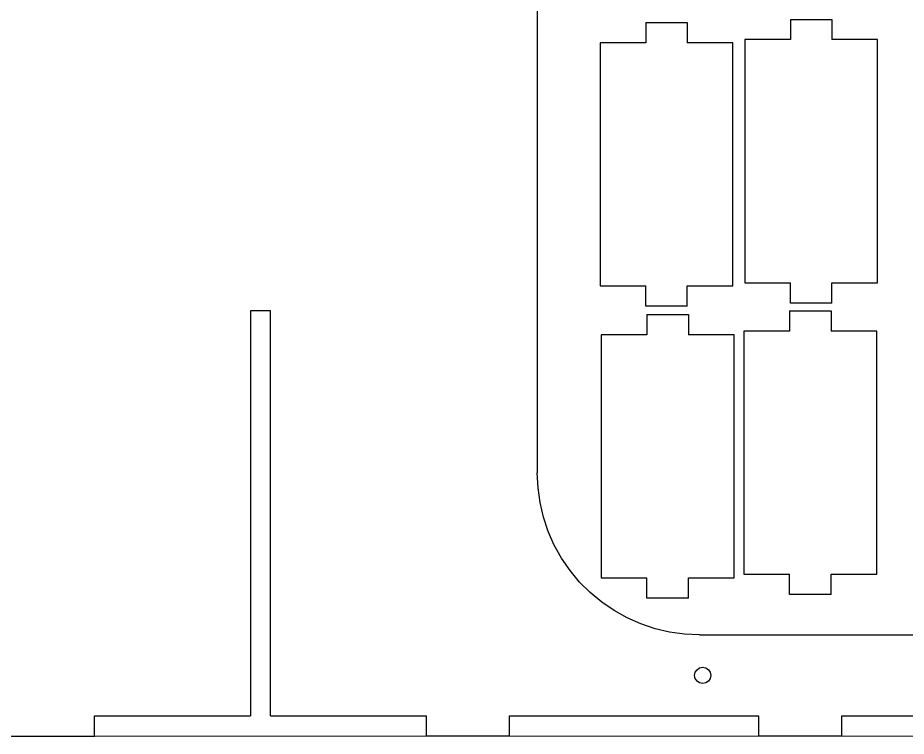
# Model space of a CAD drawing. Header units: millimetres. Extents: x -3928 to -434, y -548 to 1409.
# Drawn here: x -1667 to -1447.7, y -548 to -370.7 of the extents above; entities that cross this region are included whole.
import ezdxf

# ---------------------------------------------------------------- set-up
doc = ezdxf.new("R2010")
doc.units = ezdxf.units.MM
doc.header["$MEASUREMENT"] = 0
doc.layers.add('layer 1', color=7, linetype='Continuous')

msp = doc.modelspace()

# ---------------------------------------------------------------- linework, layer by layer
at = {"layer": 'layer 1', "color": 250, "lineweight": 9}
msp.add_lwpolyline([(-2369.48, -547.968), (-1169.48, -547.968), (-1169.48, 352.032), (-2369.48, 352.032), (-2369.48, -547.968)], close=True, dxfattribs=at)
at = {"layer": 'layer 1', "color": 1, "lineweight": 25}
for points in [[(-1538.7263, -342.9681), (-1538.7263, -342.9681), (-1538.7263, -482.968), (-1538.7263, -482.968)], [(-1511.9762, -371.8604), (-1511.9762, -371.8604), (-1501.7263, -371.8604), (-1501.7263, -371.8604)], [(-1511.9762, -371.8604), (-1511.9762, -371.8604), (-1511.9762, -376.8603), (-1511.9762, -376.8603)], [(-1501.7263, -371.8604), (-1501.7263, -371.8604), (-1501.7263, -376.8603), (-1501.7263, -376.8603)], [(-1476.2357, -371.0928), (-1476.2357, -371.0928), (-1465.9857, -371.0928), (-1465.9857, -371.0928)], [(-1476.2357, -371.0928), (-1476.2357, -371.0928), (-1476.2357, -376.0927), (-1476.2357, -376.0927)], [(-1465.9857, -371.0928), (-1465.9857, -371.0928), (-1465.9857, -376.0927), (-1465.9857, -376.0927)], [(-1523.2514, -376.8603), (-1523.2514, -376.8603), (-1523.2514, -436.8604), (-1523.2514, -436.8604)], [(-1511.9762, -376.8603), (-1511.9762, -376.8603), (-1523.2514, -376.8603), (-1523.2514, -376.8603)], [(-1490.4512, -376.8603), (-1490.4512, -376.8603), (-1501.7263, -376.8603), (-1501.7263, -376.8603)], [(-1490.4512, -436.8604), (-1490.4512, -436.8604), (-1490.4512, -376.8603), (-1490.4512, -376.8603)], [(-1487.5108, -376.0927), (-1487.5108, -376.0927), (-1487.5108, -436.0928), (-1487.5108, -436.0928)], [(-1476.2357, -376.0927), (-1476.2357, -376.0927), (-1487.5108, -376.0927), (-1487.5108, -376.0927)], [(-1454.7106, -376.0927), (-1454.7106, -376.0927), (-1465.9857, -376.0927), (-1465.9857, -376.0927)], [(-1454.7106, -436.0928), (-1454.7106, -436.0928), (-1454.7106, -376.0927), (-1454.7106, -376.0927)], [(-1487.5108, -436.0928), (-1487.5108, -436.0928), (-1476.2357, -436.0928), (-1476.2357, -436.0928)], [(-1476.2357, -441.0928), (-1476.2357, -441.0928), (-1476.2357, -436.0928), (-1476.2357, -436.0928)], [(-1465.9857, -441.0928), (-1465.9857, -441.0928), (-1465.9857, -436.0928), (-1465.9857, -436.0928)], [(-1465.9857, -436.0928), (-1465.9857, -436.0928), (-1454.7106, -436.0928), (-1454.7106, -436.0928)], [(-1523.2514, -436.8604), (-1523.2514, -436.8604), (-1511.9762, -436.8604), (-1511.9762, -436.8604)], [(-1511.9762, -441.8603), (-1511.9762, -441.8603), (-1511.9762, -436.8604), (-1511.9762, -436.8604)], [(-1501.7263, -441.8603), (-1501.7263, -441.8603), (-1501.7263, -436.8604), (-1501.7263, -436.8604)], [(-1501.7263, -436.8604), (-1501.7263, -436.8604), (-1490.4512, -436.8604), (-1490.4512, -436.8604)], [(-1604.5596, -442.9683), (-1604.5596, -442.9683), (-1609.5594, -442.9683), (-1609.5594, -442.9683)], [(-1609.5594, -442.9683), (-1609.5594, -442.9683), (-1609.5594, -542.9681), (-1609.5594, -542.9681)], [(-1604.5596, -542.9681), (-1604.5596, -542.9681), (-1604.5596, -442.9683), (-1604.5596, -442.9683)], [(-1501.7263, -441.8603), (-1501.7263, -441.8603), (-1511.9762, -441.8603), (-1511.9762, -441.8603)], [(-1476.4389, -442.9936), (-1476.4389, -442.9936), (-1466.189, -442.9936), (-1466.189, -442.9936)], [(-1476.4389, -442.9936), (-1476.4389, -442.9936), (-1476.4389, -447.9935), (-1476.4389, -447.9935)], [(-1465.9857, -441.0928), (-1465.9857, -441.0928), (-1476.2357, -441.0928), (-1476.2357, -441.0928)], [(-1466.189, -442.9936), (-1466.189, -442.9936), (-1466.189, -447.9935), (-1466.189, -447.9935)], [(-1511.6931, -443.8914), (-1511.6931, -443.8914), (-1501.4431, -443.8914), (-1501.4431, -443.8914)], [(-1511.6931, -443.8914), (-1511.6931, -443.8914), (-1511.6931, -448.8913), (-1511.6931, -448.8913)], [(-1501.4431, -443.8914), (-1501.4431, -443.8914), (-1501.4431, -448.8913), (-1501.4431, -448.8913)], [(-1522.9682, -448.8913), (-1522.9682, -448.8913), (-1522.9682, -508.8914), (-1522.9682, -508.8914)], [(-1511.6931, -448.8913), (-1511.6931, -448.8913), (-1522.9682, -448.8913), (-1522.9682, -448.8913)], [(-1490.168, -448.8913), (-1490.168, -448.8913), (-1501.4431, -448.8913), (-1501.4431, -448.8913)], [(-1490.168, -508.8914), (-1490.168, -508.8914), (-1490.168, -448.8913), (-1490.168, -448.8913)], [(-1487.7141, -447.9935), (-1487.7141, -447.9935), (-1487.7141, -507.9936), (-1487.7141, -507.9936)], [(-1476.4389, -447.9935), (-1476.4389, -447.9935), (-1487.7141, -447.9935), (-1487.7141, -447.9935)], [(-1454.9138, -447.9935), (-1454.9138, -447.9935), (-1466.189, -447.9935), (-1466.189, -447.9935)], [(-1454.9138, -507.9936), (-1454.9138, -507.9936), (-1454.9138, -447.9935), (-1454.9138, -447.9935)], [(-1487.7141, -507.9936), (-1487.7141, -507.9936), (-1476.4389, -507.9936), (-1476.4389, -507.9936)], [(-1476.4389, -512.9935), (-1476.4389, -512.9935), (-1476.4389, -507.9936), (-1476.4389, -507.9936)], [(-1466.189, -512.9935), (-1466.189, -512.9935), (-1466.189, -507.9936), (-1466.189, -507.9936)], [(-1466.189, -507.9936), (-1466.189, -507.9936), (-1454.9138, -507.9936), (-1454.9138, -507.9936)], [(-1522.9682, -508.8914), (-1522.9682, -508.8914), (-1511.6931, -508.8914), (-1511.6931, -508.8914)], [(-1511.6931, -513.8913), (-1511.6931, -513.8913), (-1511.6931, -508.8914), (-1511.6931, -508.8914)], [(-1501.4431, -513.8913), (-1501.4431, -513.8913), (-1501.4431, -508.8914), (-1501.4431, -508.8914)], [(-1501.4431, -508.8914), (-1501.4431, -508.8914), (-1490.168, -508.8914), (-1490.168, -508.8914)], [(-1466.189, -512.9935), (-1466.189, -512.9935), (-1476.4389, -512.9935), (-1476.4389, -512.9935)], [(-1501.4431, -513.8913), (-1501.4431, -513.8913), (-1511.6931, -513.8913), (-1511.6931, -513.8913)], [(-1498.7262, -522.9681), (-1498.7262, -522.9681), (-1402.0595, -522.9681), (-1402.0595, -522.9681)], [(-1648.0594, -542.9681), (-1648.0594, -542.9681), (-1609.5594, -542.9681), (-1609.5594, -542.9681)], [(-1648.0594, -547.968), (-1648.0594, -547.968), (-1648.0594, -542.9681), (-1648.0594, -542.9681)], [(-1604.5596, -542.9681), (-1604.5596, -542.9681), (-1566.0595, -542.9681), (-1566.0595, -542.9681)], [(-1566.0595, -547.968), (-1566.0595, -547.968), (-1566.0595, -542.9681), (-1566.0595, -542.9681)], [(-1545.5596, -542.9681), (-1545.5596, -542.9681), (-1484.0595, -542.9681), (-1484.0595, -542.9681)], [(-1545.5596, -547.968), (-1545.5596, -547.968), (-1545.5596, -542.9681), (-1545.5596, -542.9681)], [(-1484.0595, -547.968), (-1484.0595, -547.968), (-1484.0595, -542.9681), (-1484.0595, -542.9681)], [(-1463.5596, -542.9681), (-1463.5596, -542.9681), (-1397.0596, -542.9681), (-1397.0596, -542.9681)], [(-1463.5596, -547.968), (-1463.5596, -547.968), (-1463.5596, -542.9681), (-1463.5596, -542.9681)], [(-1668.5594, -547.968), (-1668.5594, -547.968), (-1648.0594, -547.968), (-1648.0594, -547.968)], [(-1545.5596, -547.968), (-1545.5596, -547.968), (-1566.0595, -547.968), (-1566.0595, -547.968)], [(-1463.5596, -547.968), (-1463.5596, -547.968), (-1484.0595, -547.968), (-1484.0595, -547.968)]]:
    msp.add_open_spline(points, degree=3, dxfattribs=at)
for points, knots in [([(-1498.7262, -522.9681), (-1498.7262, -522.9681), (-1502.417, -522.7977), (-1502.417, -522.7977), (-1502.417, -522.7977), (-1502.417, -522.7977), (-1506.0764, -522.2872), (-1506.0764, -522.2872), (-1506.0764, -522.2872), (-1506.0764, -522.2872), (-1509.6729, -521.4412), (-1509.6729, -521.4412), (-1509.6729, -521.4412), (-1509.6729, -521.4412), (-1513.176, -520.2668), (-1513.176, -520.2668), (-1513.176, -520.2668), (-1513.176, -520.2668), (-1516.556, -518.7746), (-1516.556, -518.7746), (-1516.556, -518.7746), (-1516.556, -518.7746), (-1519.7835, -516.9768), (-1519.7835, -516.9768), (-1519.7835, -516.9768), (-1519.7835, -516.9768), (-1522.8315, -514.8887), (-1522.8315, -514.8887), (-1522.8315, -514.8887), (-1522.8315, -514.8887), (-1525.6742, -512.5287), (-1525.6742, -512.5287), (-1525.6742, -512.5287), (-1525.6742, -512.5287), (-1528.2865, -509.916), (-1528.2865, -509.916), (-1528.2865, -509.916), (-1528.2865, -509.916), (-1530.647, -507.0737), (-1530.647, -507.0737), (-1530.647, -507.0737), (-1530.647, -507.0737), (-1532.7351, -504.0253), (-1532.7351, -504.0253), (-1532.7351, -504.0253), (-1532.7351, -504.0253), (-1534.5328, -500.7977), (-1534.5328, -500.7977), (-1534.5328, -500.7977), (-1534.5328, -500.7977), (-1536.0251, -497.4178), (-1536.0251, -497.4178), (-1536.0251, -497.4178), (-1536.0251, -497.4178), (-1537.1995, -493.9147), (-1537.1995, -493.9147), (-1537.1995, -493.9147), (-1537.1995, -493.9147), (-1538.0451, -490.3181), (-1538.0451, -490.3181), (-1538.0451, -490.3181), (-1538.0451, -490.3181), (-1538.5556, -486.6588), (-1538.5556, -486.6588), (-1538.5556, -486.6588), (-1538.5556, -486.6588), (-1538.7263, -482.968), (-1538.7263, -482.968)], [0, 0, 0, 0, 0.05555556, 0.05555556, 0.05555556, 0.05555556, 0.11111111, 0.11111111, 0.11111111, 0.11111111, 0.16666667, 0.16666667, 0.16666667, 0.16666667, 0.22222222, 0.22222222, 0.22222222, 0.22222222, 0.27777778, 0.27777778, 0.27777778, 0.27777778, 0.33333333, 0.33333333, 0.33333333, 0.33333333, 0.38888889, 0.38888889, 0.38888889, 0.38888889, 0.44444444, 0.44444444, 0.44444444, 0.44444444, 0.5, 0.5, 0.5, 0.5, 0.55555556, 0.55555556, 0.55555556, 0.55555556, 0.61111111, 0.61111111, 0.61111111, 0.61111111, 0.66666667, 0.66666667, 0.66666667, 0.66666667, 0.72222222, 0.72222222, 0.72222222, 0.72222222, 0.77777778, 0.77777778, 0.77777778, 0.77777778, 0.83333333, 0.83333333, 0.83333333, 0.83333333, 0.88888889, 0.88888889, 0.88888889, 0.88888889, 1, 1, 1, 1]), ([(-1495.8931, -532.9683), (-1495.8931, -532.9683), (-1496.0451, -532.2027), (-1496.0451, -532.2027), (-1496.0451, -532.2027), (-1496.0451, -532.2027), (-1496.4787, -531.554), (-1496.4787, -531.554), (-1496.4787, -531.554), (-1496.4787, -531.554), (-1497.1275, -531.1204), (-1497.1275, -531.1204), (-1497.1275, -531.1204), (-1497.1275, -531.1204), (-1497.893, -530.968), (-1497.893, -530.968), (-1497.893, -530.968), (-1497.893, -530.968), (-1498.6585, -531.1204), (-1498.6585, -531.1204), (-1498.6585, -531.1204), (-1498.6585, -531.1204), (-1499.3073, -531.554), (-1499.3073, -531.554), (-1499.3073, -531.554), (-1499.3073, -531.554), (-1499.7408, -532.2027), (-1499.7408, -532.2027), (-1499.7408, -532.2027), (-1499.7408, -532.2027), (-1499.8929, -532.9683), (-1499.8929, -532.9683), (-1499.8929, -532.9683), (-1499.8929, -532.9683), (-1499.7408, -533.7334), (-1499.7408, -533.7334), (-1499.7408, -533.7334), (-1499.7408, -533.7334), (-1499.3073, -534.3822), (-1499.3073, -534.3822), (-1499.3073, -534.3822), (-1499.3073, -534.3822), (-1498.6585, -534.8158), (-1498.6585, -534.8158), (-1498.6585, -534.8158), (-1498.6585, -534.8158), (-1497.893, -534.9682), (-1497.893, -534.9682), (-1497.893, -534.9682), (-1497.893, -534.9682), (-1497.1275, -534.8158), (-1497.1275, -534.8158), (-1497.1275, -534.8158), (-1497.1275, -534.8158), (-1496.4787, -534.3822), (-1496.4787, -534.3822), (-1496.4787, -534.3822), (-1496.4787, -534.3822), (-1496.0451, -533.7334), (-1496.0451, -533.7334), (-1496.0451, -533.7334), (-1496.0451, -533.7334), (-1495.8931, -532.9683), (-1495.8931, -532.9683)], [0, 0, 0, 0, 0.05882353, 0.05882353, 0.05882353, 0.05882353, 0.11764706, 0.11764706, 0.11764706, 0.11764706, 0.17647059, 0.17647059, 0.17647059, 0.17647059, 0.23529412, 0.23529412, 0.23529412, 0.23529412, 0.29411765, 0.29411765, 0.29411765, 0.29411765, 0.35294118, 0.35294118, 0.35294118, 0.35294118, 0.41176471, 0.41176471, 0.41176471, 0.41176471, 0.47058824, 0.47058824, 0.47058824, 0.47058824, 0.52941176, 0.52941176, 0.52941176, 0.52941176, 0.58823529, 0.58823529, 0.58823529, 0.58823529, 0.64705882, 0.64705882, 0.64705882, 0.64705882, 0.70588235, 0.70588235, 0.70588235, 0.70588235, 0.76470588, 0.76470588, 0.76470588, 0.76470588, 0.82352941, 0.82352941, 0.82352941, 0.82352941, 0.88235294, 0.88235294, 0.88235294, 0.88235294, 1, 1, 1, 1])]:
    msp.add_open_spline(points, degree=3, knots=knots, dxfattribs=at)

doc.saveas('drawing.dxf')
